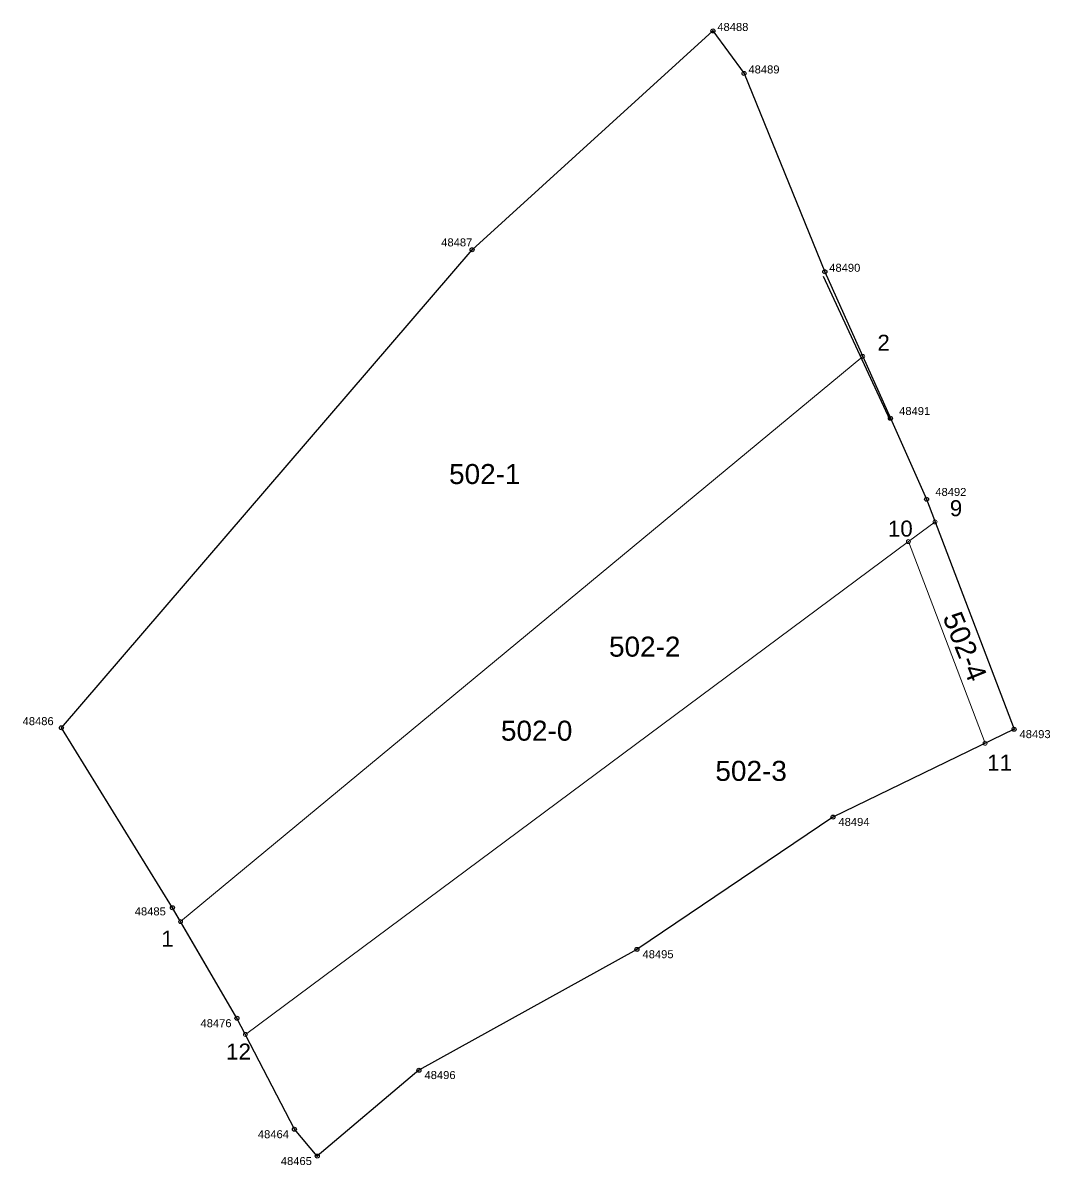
# Model space of a CAD drawing. Header units: metres. Extents: x 7509306 to 7511703, y 4689214 to 4691173.
# Drawn here: x 7509919.6 to 7510048, y 4690028.4 to 4690171.1 of the extents above; entities that cross this region are included whole.
import ezdxf

# ---------------------------------------------------------------- set-up
doc = ezdxf.new("R2010")
doc.units = ezdxf.units.M
doc.header["$PDMODE"] = 32
doc.header["$PDSIZE"] = 0.5
for name, color, linetype in [('Muri', 33, 'Continuous'), ('Nr Parceles Baze', 7, 'Continuous'), ('Parcela Baze', 7, 'Continuous')]:
    doc.layers.add(name, color=color, linetype=linetype)
for name, color, linetype, lineweight in [('Nr-Ri', 1, 'Continuous', 0), ('Par-Re', 1, 'Continuous', 0), ('Pikat zyrtare', 7, 'Continuous', 0), ('Pikat-Ndarjes', 1, 'Continuous', 0)]:
    doc.layers.add(name, color=color, linetype=linetype, lineweight=lineweight)
doc.styles.get("Standard").update_dxf_attribs({"font": 'arial.ttf'})

msp = doc.modelspace()

# ---------------------------------------------------------------- linework, layer by layer
for p in [(7510005.86, 4690170.07), (7510009.75, 4690164.76), (7509975.76, 4690142.74), (7510019.85, 4690139.98), (7510028.04, 4690121.67), (7510032.56, 4690111.56), (7509924.42, 4690083), (7510043.5, 4690082.81), (7510020.87, 4690071.84), (7509938.29, 4690060.52), (7509996.37, 4690055.31), (7509946.37, 4690046.71), (7509969.12, 4690040.21), (7509953.54, 4690032.84), (7509956.41, 4690029.49)]:
    msp.add_point(p)
at = {"layer": 'Muri', "elevation": 651.96, "flags": 128}
msp.add_lwpolyline([(7510028, 4690121.45), (7510019.67, 4690139.38)], dxfattribs=at)
at = {"layer": 'Par-Re'}
msp.add_lwpolyline([(7510024.58, 4690129.4), (7510019.85, 4690139.98), (7510009.75, 4690164.76), (7510005.86, 4690170.07), (7509975.76, 4690142.74), (7509924.42, 4690083), (7509938.29, 4690060.52), (7509939.31, 4690058.79), (7510024.58, 4690129.4)], dxfattribs=at)
for points in [[(7510024.58, 4690129.4), (7509939.31, 4690058.79), (7509946.37, 4690046.71), (7509947.42, 4690044.68), (7510030.3, 4690106.26), (7510033.63, 4690108.73), (7510032.56, 4690111.56), (7510028.04, 4690121.67)], [(7510033.63, 4690108.73), (7510030.3, 4690106.26), (7510039.89, 4690081.06), (7510043.5, 4690082.81)], [(7510030.3, 4690106.26), (7509947.42, 4690044.68), (7509953.54, 4690032.84), (7509956.41, 4690029.49), (7509969.12, 4690040.21), (7509996.37, 4690055.31), (7510020.87, 4690071.84), (7510039.89, 4690081.06)]]:
    msp.add_lwpolyline(points, close=True, dxfattribs=at)
at = {"layer": 'Parcela Baze'}
msp.add_lwpolyline([(7509946.37, 4690046.71), (7509938.29, 4690060.52), (7509924.42, 4690083), (7509975.76, 4690142.74), (7510005.86, 4690170.07), (7510009.75, 4690164.76), (7510019.85, 4690139.98), (7510028.04, 4690121.67), (7510032.56, 4690111.56), (7510043.5, 4690082.81), (7510020.87, 4690071.84), (7509996.37, 4690055.31), (7509969.12, 4690040.21), (7509956.41, 4690029.49), (7509953.54, 4690032.84), (7509946.37, 4690046.71)], dxfattribs=at)
at = {"layer": 'Pikat-Ndarjes'}
for p in [(7510024.58, 4690129.4), (7510033.63, 4690108.73), (7510030.3, 4690106.26), (7510039.89, 4690081.06), (7509939.31, 4690058.79), (7509947.42, 4690044.68)]:
    msp.add_point(p, dxfattribs=at)

# ---------------------------------------------------------------- texts
at = {"layer": 'Nr Parceles Baze'}
msp.add_text('502-0', height=2.5, dxfattribs=at).set_placement((7509979.36, 4690081.39))
at = {"layer": 'Nr-Ri'}
for s, p in [('502-1', (7509972.88, 4690113.46)), ('502-2', (7509992.87, 4690091.89)), ('502-3', (7510006.17, 4690076.37))]:
    msp.add_text(s, height=2.5, dxfattribs=at).set_placement(p)
msp.add_text('502-4', height=2.5, rotation=291.9332, dxfattribs=at).set_placement((7510034.54, 4690096.84))
at = {"layer": 'Pikat zyrtare'}
for s, p in [('48488', (7510006.41, 4690170.07)), ('48489', (7510010.3, 4690164.76)), ('48487', (7509971.9, 4690143.15)), ('48490', (7510020.4, 4690139.98)), ('48491', (7510029.14, 4690122.08)), ('48492', (7510033.66, 4690111.97)), ('48486', (7509919.57, 4690083.33)), ('48493', (7510044.19, 4690081.71)), ('48494', (7510021.55, 4690070.74)), ('48485', (7509933.59, 4690059.56)), ('48495', (7509997.06, 4690054.21)), ('48476', (7509941.81, 4690045.59)), ('48496', (7509969.81, 4690039.11)), ('48464', (7509948.98, 4690031.72)), ('48465', (7509951.85, 4690028.37))]:
    msp.add_text(s, height=1, dxfattribs=at).set_placement(p)
at = {"layer": 'Pikat-Ndarjes', "char_height": 2, "attachment_point": 1}
for s, insert in [('2', (7510026.42, 4690132.11)), ('9', (7510035.47, 4690111.44)), ('10', (7510027.73, 4690108.89)), ('11', (7510040.14, 4690079.65)), ('1', (7509936.9, 4690057.66)), ('12', (7509945.01, 4690043.55))]:
    msp.add_mtext_dynamic_manual_height_columns(s, width=1.5689, gutter_width=1, heights=[0], dxfattribs=dict(at, insert=insert))

doc.saveas('drawing.dxf')
